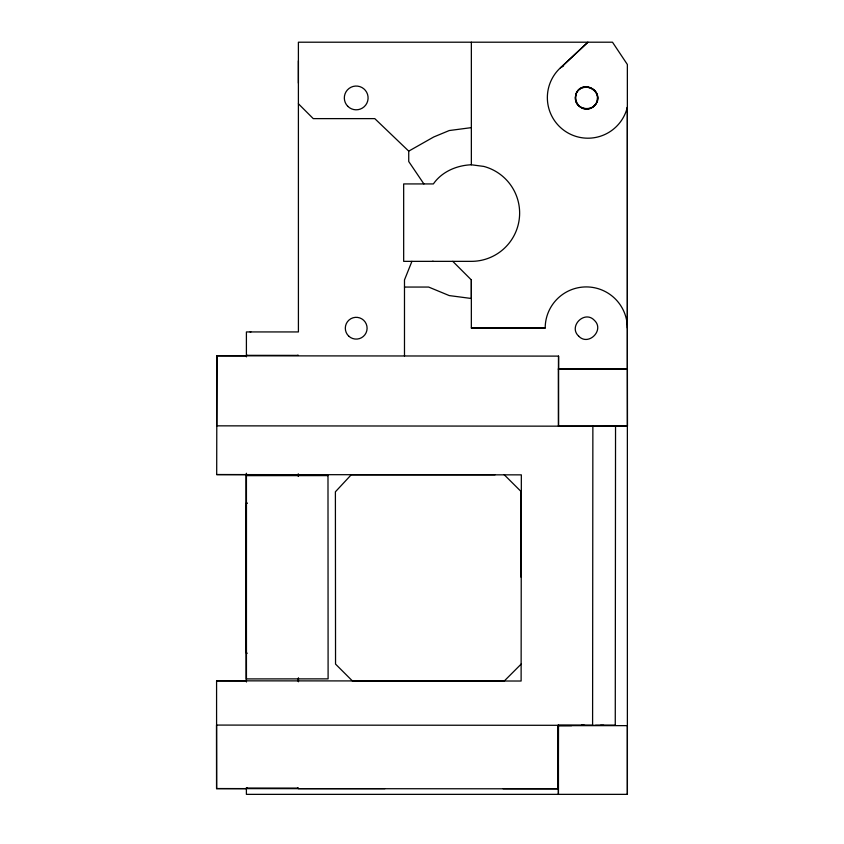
<?xml version="1.0" encoding="UTF-8"?>
<svg xmlns="http://www.w3.org/2000/svg" width="844" height="844" viewBox="0 0 844 844"><rect width="100%" height="100%" fill="white"/><g stroke="black" fill="none" stroke-linecap="round" stroke-linejoin="round"><path stroke-width="1.27" d="M246.575 355.83L216.866 355.799L216.739 425.84L592.868 426.199L592.594 725.355L558.19 725.302L558.19 788.834L216.591 788.602L216.581 680.834L246.353 680.855M216.581 680.834L521.117 681.024L521.339 474.856L216.697 474.581L216.919 355.788M246.385 681.815L246.395 473.262M246.406 356.875L246.406 331.935L298.417 331.935L298.396 42.211L612.491 42.2L627.356 64.482L627.377 794.352L627.377 725.64L558.411 725.64L558.411 794.352L558.401 764.632M246.395 681.73L246.406 473.674M298.396 681.509L298.396 678.882M298.396 83.123L298.396 60.842M627.356 327.989A41.071 41.071 0 0 0 586.274 286.918A41.071 41.071 0 0 0 545.203 327.989L471.342 327.989L471.353 279.923L452.774 261.355M558.538 369.081L558.559 356.115L216.866 355.799M595.495 725.334L615.265 725.365L615.54 426.209L614.77 426.209M558.549 356.105L558.485 426.146M575.355 97.915C577.612 74.483 611.225 93.884 592.066 107.568C579.765 115.153 568.529 95.077 580.936 88.272C590.199 82.596 601.814 94.18 596.096 103.464C590.948 113.064 575.081 108.792 575.408 97.915M627.356 369.06L558.39 369.05L627.356 369.06L627.356 107.188A40.565 40.565 0 0 1 567.368 132.603A40.565 40.565 0 0 1 560.405 67.826L587.93 42.2L561.176 67.341M411.925 261.355L404.487 279.923L404.487 356.052M627.387 368.891L627.472 426.093L592.868 426.199M298.259 788.655L384.959 788.634M521.328 663.922L504.385 680.886L352.497 681.024L335.543 664.091L335.395 491.809L351.167 474.856L495.059 474.75M560.405 67.826L563.592 65.832M423.888 183.929L408.739 161.531L408.728 151.139L433.7 136.992L449.24 130.546L471.353 127.634M504.216 474.739L521.191 491.651L521.254 577.127M246.248 788.623L216.613 788.581M246.48 474.613L216.697 474.581M471.353 164.78C456.773 165.329 441.834 171.691 433.373 183.929L403.664 183.929L403.675 261.355L471.353 261.355A48.287 48.287 0 0 0 483.844 166.426L471.353 164.78L471.353 42.211M558.38 764.432L558.464 724.954M558.19 725.302L216.528 725.08L216.591 788.602M614.738 426.22L615.54 426.209M247.292 355.335L246.406 355.345L298.428 355.387L297.521 355.345M582.592 368.976L580.999 368.965L589.808 368.955M595.969 368.965L604.779 368.944L601.297 368.944M627.472 426.093L558.506 426.178L558.422 368.976M246.395 503.172L247.281 503.172L246.395 503.161M247.26 788.053L246.374 788.053L298.386 788.096L297.489 788.053M432.35 261.355L433.373 261.355M404.487 287.055L428.636 287.055L449.24 295.579L471.353 298.491L471.353 279.923M471.353 327.989L545.203 327.989M250.119 331.935L250.879 331.935M247.271 653.214L246.385 653.224L246.395 504.649M583.004 725.302L581.495 725.312L584.744 725.323M558.422 725.64L571.652 725.629M627.345 794.352L246.395 794.362L246.395 787.811M600.538 725.323L603.787 725.334M503.077 788.718L558.201 788.75M615.265 725.365L558.127 725.302L558.19 788.834M578.615 336.081C588.352 346.589 604.884 330.057 594.376 320.33C584.639 309.822 568.107 326.343 578.615 336.081M408.739 151.139L374.778 118.624L313.261 118.624L298.407 103.77M521.159 491.662L521.223 577.138M298.27 473.8L298.27 476.427M298.428 677.785L298.428 681.73M597.446 98.685C597.183 112.885 573.836 111.26 575.545 97.144C575.83 82.944 599.145 84.569 597.446 98.685M327.989 475.605L246.279 475.647L246.395 678.914L328.105 678.861L327.989 475.594M347.802 106.333A11.89 11.89 0 0 0 367.689 101.006A11.89 11.89 0 0 0 353.13 86.447A11.89 11.89 0 0 0 347.802 106.333M348.794 336.197A10.898 10.898 0 0 0 366.823 330.648A10.898 10.898 0 0 0 353.003 317.798A10.898 10.898 0 0 0 348.794 336.197"/></g></svg>
